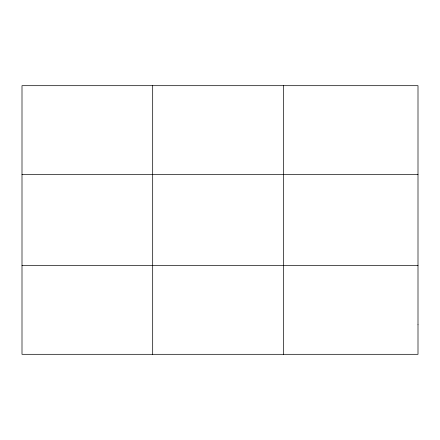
<?xml version="1.0" encoding="UTF-8"?>
<svg xmlns="http://www.w3.org/2000/svg" width="440" height="440" viewBox="0 0 440 440"><rect width="100%" height="100%" fill="white"/><g stroke="black" fill="none" stroke-linecap="round" stroke-linejoin="round"><path stroke-width="0.66" d="M152.68 85.684L152.68 354.316M283.36 85.684L283.36 354.316M22 174.334L418 174.334M22 265.666L418 265.666M418 324.764L418 354.316L22 354.316L22 85.684L418 85.684L418 324.764"/></g></svg>
